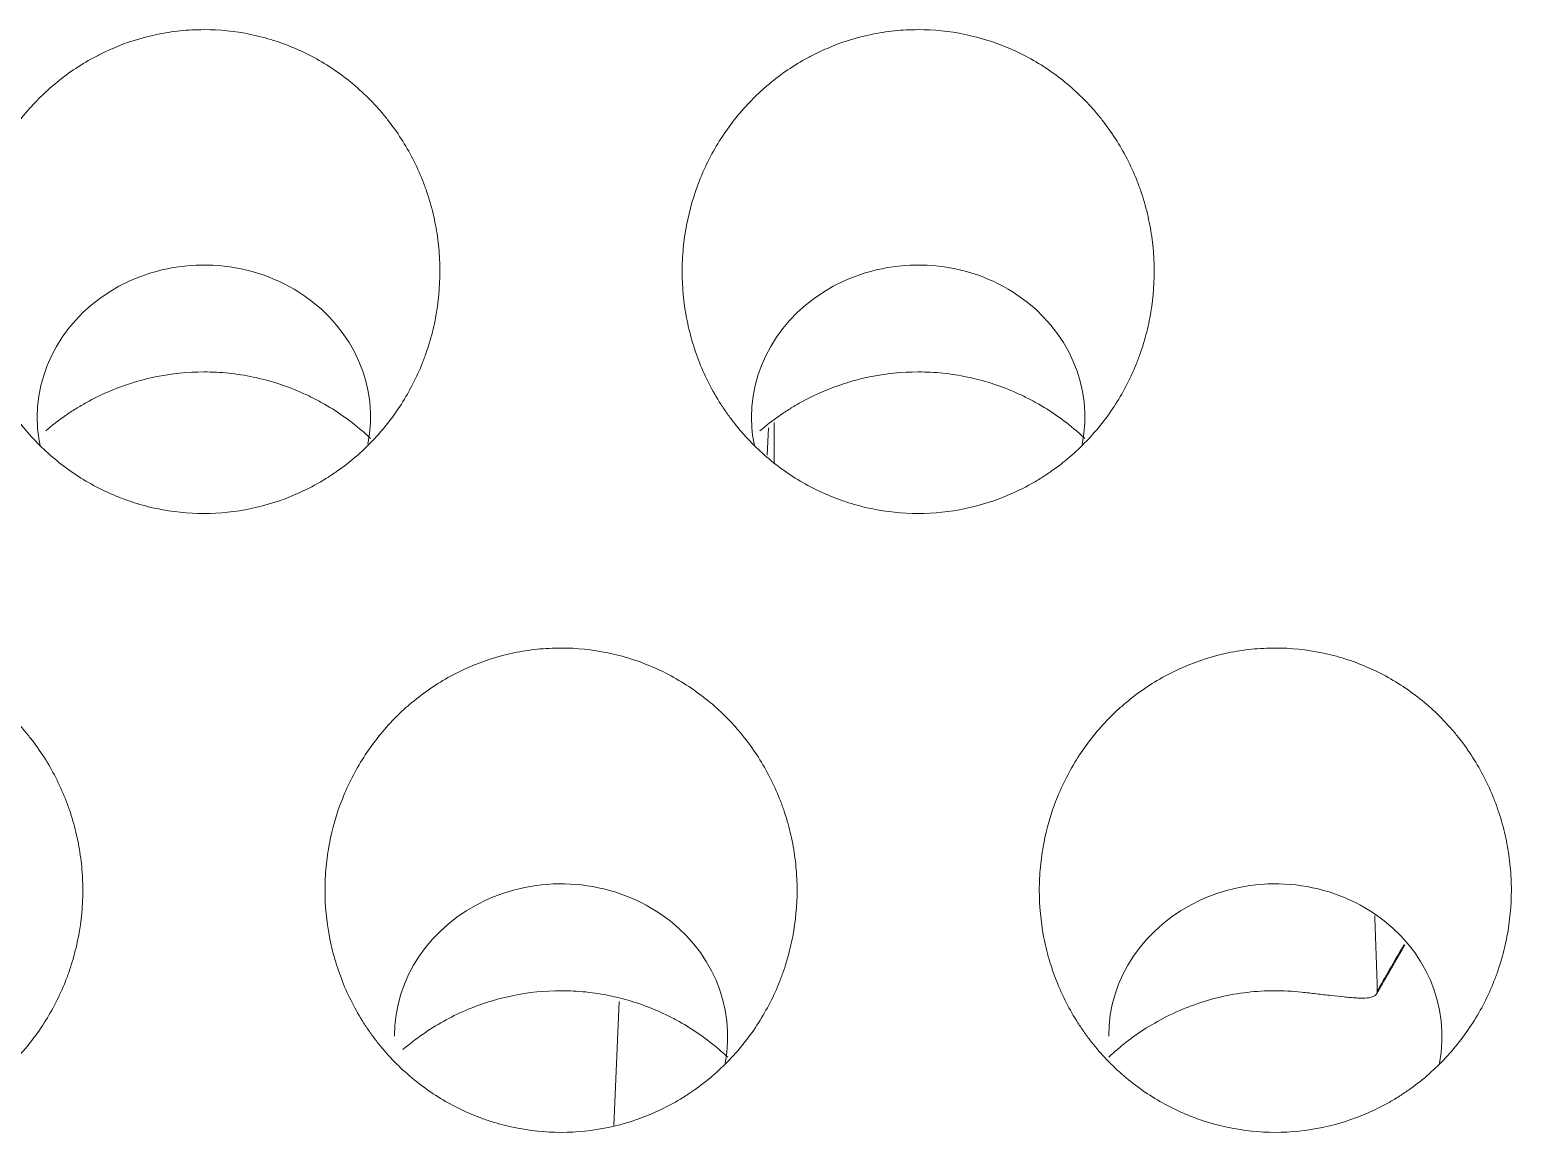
# Model space of a CAD drawing. Header units: inches. Extents: x 3778 to 56227, y -16914 to 35091.
# Drawn here: x 43227.04 to 43233.24, y -12650.92 to -12646.31 of the extents above; entities that cross this region are included whole.
import ezdxf

# ---------------------------------------------------------------- set-up
doc = ezdxf.new("R2010")
doc.units = ezdxf.units.IN
doc.header["$LTSCALE"] = 100
doc.header["$MEASUREMENT"] = 0
doc.layers.add('2-con', color=2, linetype='Continuous')
doc.layers.add('mark-B', color=2, linetype='Continuous', lineweight=20)

# ---------------------------------------------------------------- blocks, each defined once
blk = doc.blocks.new('무풍1WAY 대형')
at = {"layer": 'mark-B'}
for p, q in [((-545.4352, -428.0624), (-545.4578, -428.5806)), ((-546.1068, -431.0008), (-546.1068, -430.8318)), ((-546.0769, -430.8644), (-546.082, -430.9791))]:
    blk.add_line(p, q, dxfattribs=at)
for centre, start_param, end_param in [((-548.2026, -428.4355), 2.963894, 6.283185), ((-545.215, -428.4355), 2.963894, 6.283185), ((-546.7088, -431.0228), 2.96419, 6.283185), ((-546.7088, -431.0228), 0, 0.186041), ((-543.7212, -431.0228), 2.96419, 6.283185), ((-543.7212, -431.0228), 0, 0.186041)]:
    blk.add_ellipse(centre, major_axis=(0.6971, 0), ratio=0.913545, start_param=start_param, end_param=end_param, dxfattribs=at)
for points, knots in [([(-548.2026, -428.0332), (-548.2691, -428.0332), (-548.3348, -428.04), (-548.4649, -428.0673), (-548.5274, -428.0873), (-548.6174, -428.1264), (-548.6467, -428.1409), (-548.6898, -428.165), (-548.7041, -428.1735), (-548.7321, -428.1911), (-548.7458, -428.2002), (-548.813, -428.2473), (-548.8624, -428.2898), (-548.93, -428.3606), (-548.9515, -428.3853), (-548.9922, -428.4372), (-549.0111, -428.464), (-549.0636, -428.5463), (-549.0931, -428.604), (-549.1231, -428.6798), (-549.1288, -428.6952), (-549.1394, -428.7262), (-549.1443, -428.7419), (-549.158, -428.789), (-549.1655, -428.8206), (-549.1836, -428.9161), (-549.1898, -428.9806), (-549.1898, -429.0624), (-549.1894, -429.0788), (-549.1878, -429.1115), (-549.1867, -429.1277), (-549.182, -429.1763), (-549.1729, -429.2405), (-549.154, -429.3194), (-549.1392, -429.3661), (-549.1286, -429.397), (-549.1229, -429.4125), (-549.0927, -429.4886), (-549.063, -429.5465), (-549.0104, -429.6287), (-548.9915, -429.6554), (-548.961, -429.6942), (-548.9505, -429.7069), (-548.9289, -429.7317), (-548.9179, -429.7438), (-548.8613, -429.8028), (-548.8118, -429.8453), (-548.7309, -429.9017), (-548.7027, -429.9194), (-548.6452, -429.9514), (-548.5864, -429.9804), (-548.5097, -430.009), (-548.4622, -430.0228), (-548.4301, -430.0311), (-548.4139, -430.0349), (-548.3329, -430.0517), (-548.2677, -430.0583), (-548.1692, -430.0582), (-548.1362, -430.0565), (-548.0701, -430.0497), (-548.0375, -430.0446), (-547.9412, -430.0244), (-547.8788, -430.0046), (-547.8031, -429.9718), (-547.7881, -429.9649), (-547.7584, -429.9502), (-547.7438, -429.9425), (-547.7009, -429.9184), (-547.6455, -429.8837), (-547.5811, -429.8337), (-547.5446, -429.8008), (-547.5208, -429.7783), (-547.5091, -429.7666), (-547.4521, -429.707), (-547.412, -429.6558), (-547.3595, -429.5737), (-547.3433, -429.5455), (-547.3136, -429.4874), (-547.3, -429.4573), (-547.2639, -429.3662), (-547.2459, -429.304), (-547.2277, -429.2084), (-547.2231, -429.1762), (-547.2184, -429.1273), (-547.2173, -429.1109), (-547.2157, -429.0783), (-547.2154, -429.062), (-547.2154, -428.9808), (-547.2214, -428.9163), (-547.2366, -428.8364), (-547.24, -428.8204), (-547.2477, -428.7885), (-547.2519, -428.7726), (-547.2655, -428.7255), (-547.2761, -428.6947), (-547.312, -428.6042), (-547.3415, -428.5462), (-547.3858, -428.477), (-547.395, -428.4633), (-547.414, -428.4365), (-547.4237, -428.4234), (-547.454, -428.3849), (-547.4967, -428.3357), (-547.5441, -428.2907), (-547.5939, -428.2479), (-547.6202, -428.2276), (-547.701, -428.1711), (-547.7581, -428.1392), (-547.8334, -428.1065), (-547.8487, -428.1004), (-547.8797, -428.0888), (-547.8954, -428.0833), (-547.9427, -428.0683), (-547.9745, -428.06), (-548.0708, -428.04), (-548.1361, -428.0332), (-548.2026, -428.0332)], [0, 0, 0, 0, 0.03125, 0.03125, 0.0625, 0.0625, 0.078125, 0.078125, 0.085937, 0.085937, 0.09375, 0.09375, 0.125, 0.125, 0.140625, 0.140625, 0.15625, 0.15625, 0.1875, 0.1875, 0.195312, 0.195312, 0.203125, 0.203125, 0.21875, 0.21875, 0.25, 0.25, 0.257812, 0.257812, 0.265625, 0.265625, 0.28125, 0.296875, 0.304687, 0.304687, 0.3125, 0.3125, 0.34375, 0.34375, 0.359375, 0.359375, 0.367187, 0.367187, 0.375, 0.375, 0.40625, 0.40625, 0.421875, 0.421875, 0.4375, 0.453125, 0.460937, 0.460937, 0.46875, 0.46875, 0.5, 0.5, 0.515625, 0.515625, 0.53125, 0.53125, 0.5625, 0.5625, 0.570312, 0.570312, 0.578125, 0.578125, 0.59375, 0.609375, 0.617187, 0.617187, 0.625, 0.625, 0.65625, 0.65625, 0.671875, 0.671875, 0.6875, 0.6875, 0.71875, 0.71875, 0.734375, 0.734375, 0.742187, 0.742187, 0.75, 0.75, 0.78125, 0.78125, 0.789062, 0.789062, 0.796875, 0.796875, 0.8125, 0.8125, 0.84375, 0.84375, 0.851562, 0.851562, 0.859375, 0.859375, 0.875, 0.890625, 0.890625, 0.90625, 0.90625, 0.9375, 0.9375, 0.945312, 0.945312, 0.953125, 0.953125, 0.96875, 0.96875, 1, 1, 1, 1]), ([(-545.215, -428.0332), (-545.2815, -428.0332), (-545.3473, -428.04), (-545.4774, -428.0673), (-545.5399, -428.0873), (-545.6298, -428.1264), (-545.6592, -428.1409), (-545.7023, -428.165), (-545.7165, -428.1735), (-545.7445, -428.1911), (-545.7583, -428.2002), (-545.8255, -428.2473), (-545.8748, -428.2898), (-545.9425, -428.3606), (-545.9639, -428.3853), (-546.0046, -428.4372), (-546.0235, -428.464), (-546.076, -428.5463), (-546.1055, -428.604), (-546.1356, -428.6798), (-546.1412, -428.6952), (-546.1518, -428.7262), (-546.1568, -428.7419), (-546.1704, -428.789), (-546.178, -428.8206), (-546.1961, -428.9161), (-546.2022, -428.9806), (-546.2022, -429.0624), (-546.2018, -429.0788), (-546.2003, -429.1115), (-546.1991, -429.1277), (-546.1945, -429.1763), (-546.1853, -429.2405), (-546.1664, -429.3194), (-546.1517, -429.3661), (-546.1411, -429.397), (-546.1354, -429.4125), (-546.1051, -429.4886), (-546.0755, -429.5465), (-546.0229, -429.6287), (-546.004, -429.6554), (-545.9735, -429.6942), (-545.9629, -429.7069), (-545.9414, -429.7317), (-545.9303, -429.7438), (-545.8738, -429.8028), (-545.8243, -429.8453), (-545.7433, -429.9017), (-545.7151, -429.9194), (-545.6577, -429.9514), (-545.5989, -429.9804), (-545.5221, -430.009), (-545.4746, -430.0228), (-545.4426, -430.0311), (-545.4264, -430.0349), (-545.3454, -430.0517), (-545.2801, -430.0583), (-545.1816, -430.0582), (-545.1487, -430.0565), (-545.0825, -430.0497), (-545.05, -430.0446), (-544.9536, -430.0244), (-544.8912, -430.0046), (-544.8156, -429.9718), (-544.8005, -429.9649), (-544.7709, -429.9502), (-544.7563, -429.9425), (-544.7133, -429.9184), (-544.658, -429.8837), (-544.5936, -429.8337), (-544.5571, -429.8008), (-544.5332, -429.7783), (-544.5215, -429.7666), (-544.4646, -429.707), (-544.4245, -429.6558), (-544.372, -429.5737), (-544.3558, -429.5455), (-544.326, -429.4874), (-544.3124, -429.4573), (-544.2763, -429.3662), (-544.2583, -429.304), (-544.2401, -429.2084), (-544.2355, -429.1762), (-544.2309, -429.1273), (-544.2297, -429.1109), (-544.2282, -429.0783), (-544.2278, -429.062), (-544.2278, -428.9808), (-544.2339, -428.9163), (-544.2491, -428.8364), (-544.2525, -428.8204), (-544.2601, -428.7885), (-544.2643, -428.7726), (-544.278, -428.7255), (-544.2886, -428.6947), (-544.3244, -428.6042), (-544.354, -428.5462), (-544.3982, -428.477), (-544.4074, -428.4633), (-544.4264, -428.4365), (-544.4362, -428.4234), (-544.4664, -428.3849), (-544.5091, -428.3357), (-544.5565, -428.2907), (-544.6064, -428.2479), (-544.6326, -428.2276), (-544.7135, -428.1711), (-544.7705, -428.1392), (-544.8459, -428.1065), (-544.8612, -428.1004), (-544.8921, -428.0888), (-544.9079, -428.0833), (-544.9551, -428.0683), (-544.9869, -428.06), (-545.0832, -428.04), (-545.1485, -428.0332), (-545.215, -428.0332)], [0, 0, 0, 0, 0.03125, 0.03125, 0.0625, 0.0625, 0.078125, 0.078125, 0.085938, 0.085938, 0.09375, 0.09375, 0.125, 0.125, 0.140625, 0.140625, 0.15625, 0.15625, 0.1875, 0.1875, 0.195313, 0.195313, 0.203125, 0.203125, 0.21875, 0.21875, 0.25, 0.25, 0.257813, 0.257813, 0.265625, 0.265625, 0.28125, 0.296875, 0.304688, 0.304688, 0.3125, 0.3125, 0.34375, 0.34375, 0.359375, 0.359375, 0.367188, 0.367188, 0.375, 0.375, 0.40625, 0.40625, 0.421875, 0.421875, 0.4375, 0.453125, 0.460938, 0.460938, 0.46875, 0.46875, 0.5, 0.5, 0.515625, 0.515625, 0.53125, 0.53125, 0.5625, 0.5625, 0.570313, 0.570313, 0.578125, 0.578125, 0.59375, 0.609375, 0.617188, 0.617188, 0.625, 0.625, 0.65625, 0.65625, 0.671875, 0.671875, 0.6875, 0.6875, 0.71875, 0.71875, 0.734375, 0.734375, 0.742188, 0.742188, 0.75, 0.75, 0.78125, 0.78125, 0.789063, 0.789063, 0.796875, 0.796875, 0.8125, 0.8125, 0.84375, 0.84375, 0.851563, 0.851563, 0.859375, 0.859375, 0.875, 0.890625, 0.890625, 0.90625, 0.90625, 0.9375, 0.9375, 0.945313, 0.945313, 0.953125, 0.953125, 0.96875, 0.96875, 1, 1, 1, 1]), ([(-542.2275, -428.0332), (-542.294, -428.0332), (-542.3597, -428.04), (-542.4898, -428.0673), (-542.5523, -428.0873), (-542.6423, -428.1264), (-542.6716, -428.1409), (-542.7147, -428.165), (-542.729, -428.1735), (-542.757, -428.1911), (-542.7707, -428.2002), (-542.8379, -428.2473), (-542.8873, -428.2898), (-542.9549, -428.3606), (-542.9764, -428.3853), (-543.0171, -428.4372), (-543.036, -428.464), (-543.0885, -428.5463), (-543.118, -428.604), (-543.148, -428.6798), (-543.1537, -428.6952), (-543.1643, -428.7262), (-543.1692, -428.7419), (-543.1829, -428.789), (-543.1904, -428.8206), (-543.2085, -428.9161), (-543.2147, -428.9806), (-543.2147, -429.0624), (-543.2143, -429.0788), (-543.2127, -429.1115), (-543.2116, -429.1277), (-543.207, -429.1763), (-543.1978, -429.2405), (-543.1789, -429.3194), (-543.1641, -429.3661), (-543.1535, -429.397), (-543.1478, -429.4125), (-543.1176, -429.4886), (-543.0879, -429.5465), (-543.0353, -429.6287), (-543.0164, -429.6554), (-542.9859, -429.6942), (-542.9754, -429.7069), (-542.9538, -429.7317), (-542.9428, -429.7438), (-542.8862, -429.8028), (-542.8367, -429.8453), (-542.7558, -429.9017), (-542.7276, -429.9194), (-542.6701, -429.9514), (-542.6113, -429.9804), (-542.5346, -430.009), (-542.4871, -430.0228), (-542.455, -430.0311), (-542.4388, -430.0349), (-542.3578, -430.0517), (-542.2926, -430.0583), (-542.1941, -430.0582), (-542.1611, -430.0565), (-542.095, -430.0497), (-542.0624, -430.0446), (-541.9661, -430.0244), (-541.9037, -430.0046), (-541.828, -429.9718), (-541.813, -429.9649), (-541.7833, -429.9502), (-541.7688, -429.9425), (-541.7258, -429.9184), (-541.6704, -429.8837), (-541.606, -429.8337), (-541.5695, -429.8008), (-541.5457, -429.7783), (-541.534, -429.7666), (-541.477, -429.707), (-541.4369, -429.6558), (-541.3844, -429.5737), (-541.3682, -429.5455), (-541.3385, -429.4874), (-541.3249, -429.4573), (-541.2888, -429.3662), (-541.2708, -429.304), (-541.2526, -429.2084), (-541.248, -429.1762), (-541.2433, -429.1273), (-541.2422, -429.1109), (-541.2406, -429.0783), (-541.2403, -429.062), (-541.2403, -428.9808), (-541.2463, -428.9163), (-541.2615, -428.8364), (-541.2649, -428.8204), (-541.2726, -428.7885), (-541.2768, -428.7726), (-541.2905, -428.7255), (-541.301, -428.6947), (-541.3369, -428.6042), (-541.3664, -428.5462), (-541.4107, -428.477), (-541.4199, -428.4633), (-541.4389, -428.4365), (-541.4486, -428.4234), (-541.4789, -428.3849), (-541.5216, -428.3357), (-541.569, -428.2907), (-541.6188, -428.2479), (-541.6451, -428.2276), (-541.7259, -428.1711), (-541.783, -428.1392), (-541.8583, -428.1065), (-541.8736, -428.1004), (-541.9046, -428.0888), (-541.9203, -428.0833), (-541.9676, -428.0683), (-541.9994, -428.06), (-542.0957, -428.04), (-542.161, -428.0332), (-542.2275, -428.0332)], [0, 0, 0, 0, 0.03125, 0.03125, 0.0625, 0.0625, 0.078125, 0.078125, 0.085938, 0.085938, 0.09375, 0.09375, 0.125, 0.125, 0.140625, 0.140625, 0.15625, 0.15625, 0.1875, 0.1875, 0.195313, 0.195313, 0.203125, 0.203125, 0.21875, 0.21875, 0.25, 0.25, 0.257813, 0.257813, 0.265625, 0.265625, 0.28125, 0.296875, 0.304688, 0.304688, 0.3125, 0.3125, 0.34375, 0.34375, 0.359375, 0.359375, 0.367188, 0.367188, 0.375, 0.375, 0.40625, 0.40625, 0.421875, 0.421875, 0.4375, 0.453125, 0.460938, 0.460938, 0.46875, 0.46875, 0.5, 0.5, 0.515625, 0.515625, 0.53125, 0.53125, 0.5625, 0.5625, 0.570313, 0.570313, 0.578125, 0.578125, 0.59375, 0.609375, 0.617188, 0.617188, 0.625, 0.625, 0.65625, 0.65625, 0.671875, 0.671875, 0.6875, 0.6875, 0.71875, 0.71875, 0.734375, 0.734375, 0.742188, 0.742188, 0.75, 0.75, 0.78125, 0.78125, 0.789063, 0.789063, 0.796875, 0.796875, 0.8125, 0.8125, 0.84375, 0.84375, 0.851563, 0.851563, 0.859375, 0.859375, 0.875, 0.890625, 0.890625, 0.90625, 0.90625, 0.9375, 0.9375, 0.945313, 0.945313, 0.953125, 0.953125, 0.96875, 0.96875, 1, 1, 1, 1]), ([(-548.3118, -428.6195), (-548.2929, -428.6215), (-548.2739, -428.6231), (-548.236, -428.625), (-548.2171, -428.6255), (-548.1605, -428.6253), (-548.0853, -428.6207), (-548.0107, -428.6077), (-547.9364, -428.5904), (-547.9, -428.5796), (-547.7935, -428.5417), (-547.7257, -428.5088), (-547.6051, -428.4326), (-547.5533, -428.3922), (-547.5055, -428.3473)], [0, 0, 0, 0, 0.064533, 0.064533, 0.129066, 0.129066, 0.258131, 0.387197, 0.387197, 0.516262, 0.516262, 0.774394, 0.774394, 1, 1, 1, 1]), ([(-544.5532, -428.379), (-544.5795, -428.4015), (-544.6069, -428.4227), (-544.6636, -428.4623), (-544.6931, -428.4807), (-544.753, -428.514), (-544.8144, -428.5443), (-544.8945, -428.5741), (-544.9441, -428.5884), (-544.9775, -428.5972), (-544.9945, -428.6011), (-545.079, -428.6186), (-545.147, -428.6255), (-545.2499, -428.6254), (-545.2843, -428.6236), (-545.3533, -428.6165), (-545.3873, -428.6112), (-545.4878, -428.5902), (-545.5529, -428.5695), (-545.6319, -428.5353), (-545.6476, -428.5281), (-545.6786, -428.5128), (-545.6938, -428.5047), (-545.7386, -428.4796), (-545.7964, -428.4434), (-545.8629, -428.3919), (-545.9004, -428.3583), (-545.9121, -428.3472)], [0, 0, 0, 0, 0.070063, 0.070063, 0.13909, 0.13909, 0.208118, 0.277145, 0.311659, 0.311659, 0.346173, 0.346173, 0.484228, 0.484228, 0.553255, 0.553255, 0.622283, 0.622283, 0.760338, 0.760338, 0.794851, 0.794851, 0.829365, 0.829365, 0.898393, 0.96742, 1, 1, 1, 1]), ([(-548.3118, -428.6195), (-548.3331, -428.6172), (-548.354, -428.6148), (-548.3849, -428.6112), (-548.3952, -428.6099), (-548.4154, -428.6076), (-548.4254, -428.6064), (-548.4544, -428.603), (-548.4729, -428.6009), (-548.4991, -428.5983), (-548.5076, -428.5975), (-548.5237, -428.5962), (-548.539, -428.5951), (-548.5529, -428.5946), (-548.566, -428.5944), (-548.5722, -428.5945), (-548.5893, -428.5954), (-548.5988, -428.5968), (-548.6104, -428.6003), (-548.6138, -428.6017), (-548.6196, -428.605), (-548.622, -428.6069), (-548.6276, -428.6133), (-548.6294, -428.6185), (-548.6292, -428.6248)], [0, 0, 0, 0, 0.125, 0.125, 0.1875, 0.1875, 0.25, 0.25, 0.375, 0.375, 0.4375, 0.4375, 0.5, 0.5625, 0.5625, 0.625, 0.625, 0.75, 0.75, 0.8125, 0.8125, 0.875, 0.875, 1, 1, 1, 1]), ([(-548.6292, -428.6248), (-548.635, -428.6348), (-548.6408, -428.6448), (-548.6545, -428.6685), (-548.6624, -428.6822), (-548.694, -428.737), (-548.7177, -428.7781), (-548.7414, -428.8191)], [0, 0, 0, 0, 0.154214, 0.154214, 0.366114, 0.366114, 1, 1, 1, 1]), ([(-546.7088, -430.621), (-546.7753, -430.621), (-546.841, -430.6278), (-546.9711, -430.655), (-547.0335, -430.675), (-547.1235, -430.714), (-547.1528, -430.7285), (-547.1959, -430.7526), (-547.2101, -430.761), (-547.2382, -430.7786), (-547.2519, -430.7877), (-547.3191, -430.8348), (-547.3685, -430.8772), (-547.4361, -430.9479), (-547.4576, -430.9726), (-547.4983, -431.0245), (-547.5172, -431.0512), (-547.5697, -431.1334), (-547.5992, -431.1911), (-547.6293, -431.2668), (-547.6349, -431.2822), (-547.6456, -431.3132), (-547.6505, -431.3288), (-547.6642, -431.3759), (-547.6717, -431.4075), (-547.6898, -431.5029), (-547.696, -431.5674), (-547.6959, -431.6491), (-547.6956, -431.6655), (-547.694, -431.6982), (-547.6928, -431.7144), (-547.6882, -431.7629), (-547.6791, -431.8271), (-547.6602, -431.9059), (-547.6454, -431.9525), (-547.6348, -431.9835), (-547.6291, -431.9989), (-547.5988, -432.075), (-547.5692, -432.1328), (-547.5165, -432.2149), (-547.4976, -432.2416), (-547.4671, -432.2803), (-547.4566, -432.293), (-547.435, -432.3178), (-547.424, -432.3299), (-547.3674, -432.3888), (-547.3179, -432.4313), (-547.237, -432.4876), (-547.2088, -432.5052), (-547.1513, -432.5372), (-547.0925, -432.5661), (-547.0158, -432.5947), (-546.9683, -432.6085), (-546.9363, -432.6168), (-546.9201, -432.6206), (-546.8391, -432.6373), (-546.7739, -432.6439), (-546.6754, -432.6438), (-546.6425, -432.6422), (-546.5764, -432.6353), (-546.5438, -432.6302), (-546.4475, -432.6101), (-546.3851, -432.5903), (-546.3095, -432.5576), (-546.2944, -432.5506), (-546.2648, -432.536), (-546.2502, -432.5283), (-546.2072, -432.5043), (-546.1519, -432.4696), (-546.0875, -432.4197), (-546.051, -432.3869), (-546.0271, -432.3643), (-546.0154, -432.3527), (-545.9585, -432.2932), (-545.9183, -432.242), (-545.8659, -432.16), (-545.8497, -432.1318), (-545.8199, -432.0737), (-545.8063, -432.0437), (-545.7702, -431.9527), (-545.7522, -431.8905), (-545.7339, -431.795), (-545.7293, -431.7628), (-545.7247, -431.7139), (-545.7235, -431.6975), (-545.722, -431.6649), (-545.7216, -431.6487), (-545.7216, -431.5675), (-545.7277, -431.5031), (-545.7429, -431.4232), (-545.7463, -431.4073), (-545.7539, -431.3754), (-545.7581, -431.3596), (-545.7718, -431.3125), (-545.7824, -431.2817), (-545.8183, -431.1912), (-545.8478, -431.1333), (-545.8921, -431.0641), (-545.9013, -431.0505), (-545.9203, -431.0238), (-545.9301, -431.0107), (-545.9603, -430.9722), (-546.003, -430.923), (-546.0505, -430.8781), (-546.1003, -430.8354), (-546.1266, -430.815), (-546.2074, -430.7587), (-546.2644, -430.7268), (-546.3398, -430.6942), (-546.3551, -430.688), (-546.386, -430.6765), (-546.4017, -430.671), (-546.449, -430.6561), (-546.4808, -430.6478), (-546.577, -430.6278), (-546.6423, -430.621), (-546.7088, -430.621)], [0, 0, 0, 0, 0.03125, 0.03125, 0.0625, 0.0625, 0.078125, 0.078125, 0.085937, 0.085937, 0.09375, 0.09375, 0.125, 0.125, 0.140625, 0.140625, 0.15625, 0.15625, 0.1875, 0.1875, 0.195312, 0.195312, 0.203125, 0.203125, 0.21875, 0.21875, 0.25, 0.25, 0.257812, 0.257812, 0.265625, 0.265625, 0.28125, 0.296875, 0.304687, 0.304687, 0.3125, 0.3125, 0.34375, 0.34375, 0.359375, 0.359375, 0.367187, 0.367187, 0.375, 0.375, 0.40625, 0.40625, 0.421875, 0.421875, 0.4375, 0.453125, 0.460937, 0.460937, 0.46875, 0.46875, 0.5, 0.5, 0.515625, 0.515625, 0.53125, 0.53125, 0.5625, 0.5625, 0.570312, 0.570312, 0.578125, 0.578125, 0.59375, 0.609375, 0.617187, 0.617187, 0.625, 0.625, 0.65625, 0.65625, 0.671875, 0.671875, 0.6875, 0.6875, 0.71875, 0.71875, 0.734375, 0.734375, 0.742187, 0.742187, 0.75, 0.75, 0.78125, 0.78125, 0.789062, 0.789062, 0.796875, 0.796875, 0.8125, 0.8125, 0.84375, 0.84375, 0.851562, 0.851562, 0.859375, 0.859375, 0.875, 0.890625, 0.890625, 0.90625, 0.90625, 0.9375, 0.9375, 0.945312, 0.945312, 0.953125, 0.953125, 0.96875, 0.96875, 1, 1, 1, 1]), ([(-543.7212, -430.621), (-543.7877, -430.621), (-543.8535, -430.6278), (-543.9835, -430.655), (-544.046, -430.675), (-544.1359, -430.714), (-544.1653, -430.7285), (-544.2084, -430.7526), (-544.2226, -430.761), (-544.2506, -430.7786), (-544.2643, -430.7877), (-544.3316, -430.8348), (-544.3809, -430.8772), (-544.4486, -430.9479), (-544.47, -430.9726), (-544.5107, -431.0245), (-544.5296, -431.0512), (-544.5822, -431.1334), (-544.6117, -431.1911), (-544.6417, -431.2668), (-544.6474, -431.2822), (-544.658, -431.3132), (-544.663, -431.3288), (-544.6766, -431.3759), (-544.6842, -431.4075), (-544.7023, -431.5029), (-544.7084, -431.5674), (-544.7084, -431.6491), (-544.708, -431.6655), (-544.7065, -431.6982), (-544.7053, -431.7144), (-544.7007, -431.7629), (-544.6915, -431.8271), (-544.6726, -431.9059), (-544.6579, -431.9525), (-544.6472, -431.9835), (-544.6415, -431.9989), (-544.6113, -432.075), (-544.5816, -432.1328), (-544.529, -432.2149), (-544.5101, -432.2416), (-544.4795, -432.2803), (-544.469, -432.293), (-544.4475, -432.3178), (-544.4364, -432.3299), (-544.3799, -432.3888), (-544.3303, -432.4313), (-544.2494, -432.4876), (-544.2212, -432.5052), (-544.1638, -432.5372), (-544.105, -432.5661), (-544.0283, -432.5947), (-543.9808, -432.6085), (-543.9487, -432.6168), (-543.9325, -432.6206), (-543.8516, -432.6373), (-543.7864, -432.6439), (-543.6879, -432.6438), (-543.6549, -432.6422), (-543.5888, -432.6353), (-543.5563, -432.6302), (-543.4599, -432.6101), (-543.3976, -432.5903), (-543.3219, -432.5576), (-543.3069, -432.5506), (-543.2772, -432.536), (-543.2627, -432.5283), (-543.2197, -432.5043), (-543.1643, -432.4696), (-543.0999, -432.4197), (-543.0634, -432.3869), (-543.0396, -432.3643), (-543.0279, -432.3527), (-542.9709, -432.2932), (-542.9308, -432.242), (-542.8783, -432.16), (-542.8621, -432.1318), (-542.8323, -432.0737), (-542.8187, -432.0437), (-542.7826, -431.9527), (-542.7646, -431.8905), (-542.7464, -431.795), (-542.7418, -431.7628), (-542.7371, -431.7139), (-542.736, -431.6975), (-542.7345, -431.6649), (-542.7341, -431.6487), (-542.7341, -431.5675), (-542.7401, -431.5031), (-542.7553, -431.4232), (-542.7588, -431.4073), (-542.7664, -431.3754), (-542.7706, -431.3596), (-542.7843, -431.3125), (-542.7948, -431.2817), (-542.8308, -431.1912), (-542.8603, -431.1333), (-542.9046, -431.0641), (-542.9138, -431.0505), (-542.9328, -431.0238), (-542.9425, -431.0107), (-542.9728, -430.9722), (-543.0155, -430.923), (-543.0629, -430.8781), (-543.1128, -430.8354), (-543.139, -430.815), (-543.2198, -430.7587), (-543.2769, -430.7268), (-543.3522, -430.6942), (-543.3675, -430.688), (-543.3985, -430.6765), (-543.4142, -430.671), (-543.4615, -430.6561), (-543.4932, -430.6478), (-543.5895, -430.6278), (-543.6548, -430.621), (-543.7212, -430.621)], [0, 0, 0, 0, 0.03125, 0.03125, 0.0625, 0.0625, 0.078125, 0.078125, 0.085937, 0.085937, 0.09375, 0.09375, 0.125, 0.125, 0.140625, 0.140625, 0.15625, 0.15625, 0.1875, 0.1875, 0.195313, 0.195313, 0.203125, 0.203125, 0.21875, 0.21875, 0.25, 0.25, 0.257813, 0.257813, 0.265625, 0.265625, 0.28125, 0.296875, 0.304688, 0.304688, 0.3125, 0.3125, 0.34375, 0.34375, 0.359375, 0.359375, 0.367188, 0.367188, 0.375, 0.375, 0.40625, 0.40625, 0.421875, 0.421875, 0.4375, 0.453125, 0.460938, 0.460938, 0.46875, 0.46875, 0.5, 0.5, 0.515625, 0.515625, 0.53125, 0.53125, 0.5625, 0.5625, 0.570313, 0.570313, 0.578125, 0.578125, 0.59375, 0.609375, 0.617188, 0.617188, 0.625, 0.625, 0.65625, 0.65625, 0.671875, 0.671875, 0.6875, 0.6875, 0.71875, 0.71875, 0.734375, 0.734375, 0.742188, 0.742188, 0.75, 0.75, 0.78125, 0.78125, 0.789063, 0.789063, 0.796875, 0.796875, 0.8125, 0.8125, 0.84375, 0.84375, 0.851563, 0.851563, 0.859375, 0.859375, 0.875, 0.890625, 0.890625, 0.90625, 0.90625, 0.9375, 0.9375, 0.945313, 0.945313, 0.953125, 0.953125, 0.96875, 0.96875, 1, 1, 1, 1]), ([(-546.047, -430.9664), (-546.0733, -430.9889), (-546.1008, -431.0102), (-546.1436, -431.04), (-546.158, -431.0495), (-546.1873, -431.0677), (-546.2021, -431.0765), (-546.247, -431.1015), (-546.3084, -431.1316), (-546.3884, -431.1614), (-546.438, -431.1757), (-546.4714, -431.1844), (-546.4884, -431.1884), (-546.5728, -431.2058), (-546.6408, -431.2127), (-546.7436, -431.2126), (-546.778, -431.2109), (-546.847, -431.2037), (-546.8809, -431.1984), (-546.9814, -431.1775), (-547.0465, -431.1569), (-547.1254, -431.1227), (-547.1412, -431.1155), (-547.1721, -431.1002), (-547.1873, -431.0922), (-547.2322, -431.0671), (-547.2899, -431.0309), (-547.3565, -430.9794), (-547.394, -430.9458), (-547.4059, -430.9346)], [0, 0, 0, 0, 0.070301, 0.070301, 0.104795, 0.104795, 0.13929, 0.13929, 0.208279, 0.277269, 0.311763, 0.311763, 0.346258, 0.346258, 0.484237, 0.484237, 0.553226, 0.553226, 0.622215, 0.622215, 0.760194, 0.760194, 0.794689, 0.794689, 0.829183, 0.829183, 0.898173, 0.967162, 1, 1, 1, 1]), ([(-543.0594, -430.9664), (-543.0858, -430.9889), (-543.1133, -431.0102), (-543.156, -431.04), (-543.1704, -431.0495), (-543.1997, -431.0677), (-543.2145, -431.0765), (-543.2595, -431.1015), (-543.3208, -431.1316), (-543.4009, -431.1614), (-543.4505, -431.1757), (-543.4839, -431.1844), (-543.5008, -431.1884), (-543.5853, -431.2058), (-543.6533, -431.2127), (-543.7561, -431.2126), (-543.7904, -431.2109), (-543.8594, -431.2037), (-543.8934, -431.1984), (-543.9939, -431.1775), (-544.059, -431.1569), (-544.1379, -431.1227), (-544.1536, -431.1155), (-544.1845, -431.1002), (-544.1998, -431.0922), (-544.2446, -431.0671), (-544.3024, -431.0309), (-544.369, -430.9794), (-544.4065, -430.9458), (-544.4184, -430.9346)], [0, 0, 0, 0, 0.070301, 0.070301, 0.104795, 0.104795, 0.13929, 0.13929, 0.208279, 0.277269, 0.311763, 0.311763, 0.346258, 0.346258, 0.484237, 0.484237, 0.553226, 0.553226, 0.622215, 0.622215, 0.760194, 0.760194, 0.794689, 0.794689, 0.829183, 0.829183, 0.898173, 0.967162, 1, 1, 1, 1])]:
    blk.add_open_spline(points, degree=3, knots=knots, dxfattribs=at)
for points, degree in [([(-548.6262, -428.6123), (-548.6851, -428.7143), (-548.7439, -428.8162)], 2), ([(-548.6181, -428.9392), (-548.6221, -428.8348), (-548.6258, -428.73), (-548.6292, -428.6248)], 3)]:
    blk.add_open_spline(points, degree=degree, dxfattribs=at)
blk = doc.blocks.new('dpdjzjs')
at = {"layer": 'mark-B', "rotation": 180}
blk.add_blockref('무풍1WAY 대형', (178654.9147, 88751.491), dxfattribs=at)

msp = doc.modelspace()

# ---------------------------------------------------------------- block references
at = {"layer": '2-con'}
msp.add_blockref('dpdjzjs', (-135970.8648, -101830.4424), dxfattribs=at)

doc.saveas('drawing.dxf')
